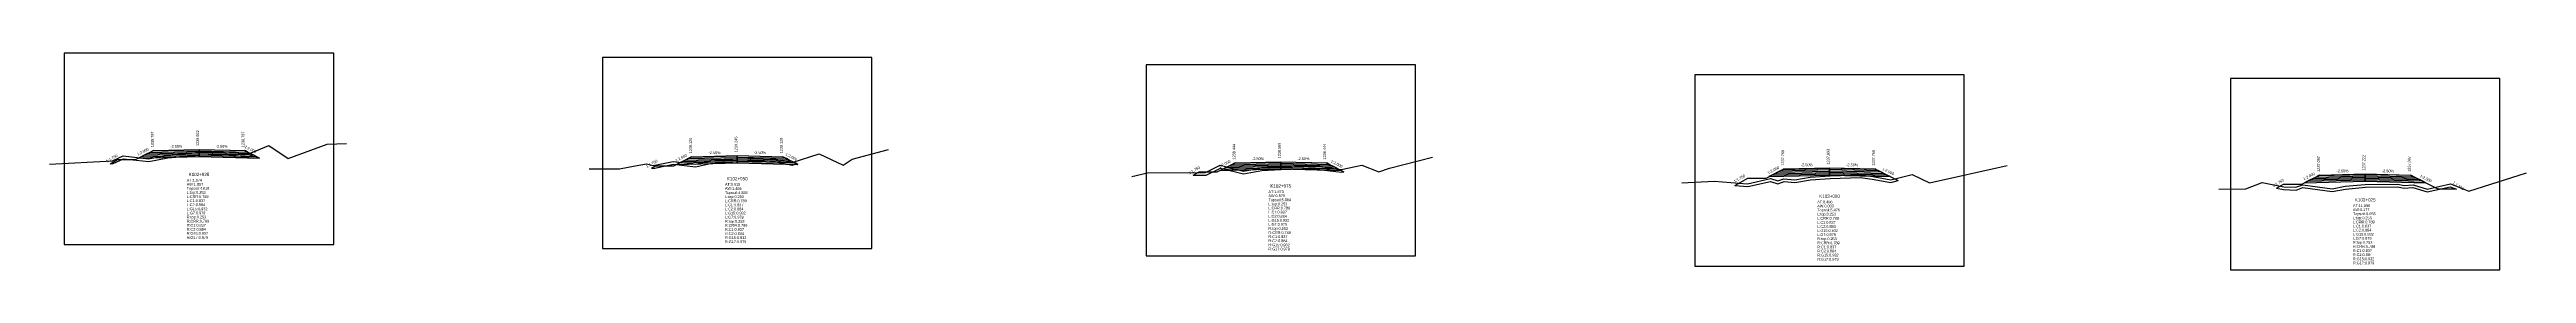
# Model space of a CAD drawing. Extents: x -7 to 78429, y 1189 to 1262.
# Drawn here: x 41687.4 to 41960.4, y 1226.7 to 1250.5 of the extents above; entities that cross this region are included whole.
import ezdxf
from ezdxf.enums import TextEntityAlignment as Align

# ---------------------------------------------------------------- set-up
doc = ezdxf.new("R2010")
doc.units = 0

msp = doc.modelspace()

# ---------------------------------------------------------------- linework, layer by layer
at = {"layer": 'A4_BORDER', "color": 7}
for points in [[(41688.983, 1229.485), (41718.683, 1229.485), (41718.683, 1250.485), (41688.983, 1250.485), (41688.983, 1229.485)], [(41748.312, 1229.021), (41778.012, 1229.021), (41778.012, 1250.021), (41748.312, 1250.021), (41748.312, 1229.021)], [(41808.216, 1228.228), (41837.916, 1228.228), (41837.916, 1249.228), (41808.216, 1249.228), (41808.216, 1228.228)], [(41868.707, 1227.1), (41898.407, 1227.1), (41898.407, 1248.1), (41868.707, 1248.1), (41868.707, 1227.1)], [(41927.754, 1226.695), (41957.454, 1226.695), (41957.454, 1247.695), (41927.754, 1247.695), (41927.754, 1226.695)]]:
    msp.add_lwpolyline(points, dxfattribs=at)
at = {"layer": 'CLEAR_GROUND', "color": 8}
for points in [[(41694.025, 1238.335), (41694.364, 1238.353), (41695.513, 1238.896), (41698.285, 1238.583), (41700.409, 1239), (41703.841, 1239.301), (41706.842, 1239.406), (41707.943, 1239.241), (41709.183, 1239.052), (41709.81, 1239.308)], [(41753.725, 1237.871), (41753.886, 1237.829), (41756.127, 1238.279), (41758.558, 1237.997), (41760.208, 1238.377), (41763.206, 1238.579), (41766.543, 1238.707), (41767.804, 1238.465), (41769.212, 1238.18), (41769.725, 1238.338)], [(41813.425, 1237.078), (41814.834, 1237.085), (41816.433, 1237.859), (41818.961, 1237.219), (41820.973, 1237.592), (41823.066, 1237.724), (41826.638, 1237.836), (41827.883, 1237.652), (41829.754, 1237.4), (41830.035, 1237.46)], [(41873.125, 1235.95), (41874.546, 1235.849), (41877.056, 1236.405), (41877.871, 1236.142), (41878.566, 1236.398), (41879.727, 1236.277), (41881.461, 1236.56), (41883.628, 1236.734), (41886.987, 1236.819), (41888.271, 1236.66), (41890.31, 1236.283), (41891.122, 1236.486)], [(41932.825, 1235.652), (41933.596, 1235.5), (41934.991, 1235.456), (41935.746, 1235.725), (41938.961, 1235.283), (41940.443, 1235.567), (41942.63, 1235.774), (41946.186, 1235.808), (41946.862, 1235.653), (41947.843, 1235.721), (41949.426, 1235.255), (41951.987, 1235.821), (41952.682, 1235.545)]]:
    msp.add_lwpolyline(points, dxfattribs=at)
at = {"layer": 'DESIGN_ROAD_TRIMMED', "color": 1}
for points in [[(41694.025, 1238.335), (41694.833, 1238.797), (41696.833, 1238.797), (41698.833, 1239.797), (41698.833, 1239.797), (41698.728, 1239.744), (41698.728, 1239.744), (41698.412, 1239.586), (41698.412, 1239.586), (41698.096, 1239.429), (41698.096, 1239.429), (41697.78, 1239.271), (41697.78, 1239.271), (41697.465, 1239.113), (41697.465, 1239.113), (41697.149, 1238.955), (41703.833, 1239.122), (41703.833, 1239.272), (41703.833, 1239.272), (41703.833, 1239.422), (41703.833, 1239.422), (41703.833, 1239.572), (41703.833, 1239.572), (41703.833, 1239.722), (41703.833, 1239.722), (41703.833, 1239.872), (41703.833, 1239.872), (41703.833, 1239.922), (41703.833, 1239.922), (41703.833, 1239.922), (41703.833, 1239.922), (41703.833, 1239.922), (41703.833, 1239.872), (41703.833, 1239.872), (41703.833, 1239.722), (41703.833, 1239.722), (41703.833, 1239.572), (41703.833, 1239.572), (41703.833, 1239.422), (41703.833, 1239.422), (41703.833, 1239.272), (41703.833, 1239.272), (41703.833, 1239.122), (41710.517, 1238.955), (41710.201, 1239.113), (41710.201, 1239.113), (41709.886, 1239.271), (41709.886, 1239.271), (41709.57, 1239.429), (41709.57, 1239.429), (41709.254, 1239.586), (41709.254, 1239.586), (41708.938, 1239.744), (41708.938, 1239.744), (41708.833, 1239.797), (41708.833, 1239.797), (41709.81, 1239.308)], [(41753.725, 1237.871), (41754.162, 1238.12), (41756.162, 1238.12), (41758.162, 1239.12), (41758.162, 1239.12), (41758.056, 1239.067), (41758.056, 1239.067), (41757.741, 1238.909), (41757.741, 1238.909), (41757.425, 1238.752), (41757.425, 1238.752), (41757.109, 1238.594), (41757.109, 1238.594), (41756.793, 1238.436), (41756.793, 1238.436), (41756.478, 1238.278), (41763.162, 1238.445), (41763.162, 1238.595), (41763.162, 1238.595), (41763.162, 1238.745), (41763.162, 1238.745), (41763.162, 1238.895), (41763.162, 1238.895), (41763.162, 1239.045), (41763.162, 1239.045), (41763.162, 1239.195), (41763.162, 1239.195), (41763.162, 1239.245), (41763.162, 1239.245), (41763.162, 1239.245), (41763.162, 1239.245), (41763.162, 1239.245), (41763.162, 1239.195), (41763.162, 1239.195), (41763.162, 1239.045), (41763.162, 1239.045), (41763.162, 1238.895), (41763.162, 1238.895), (41763.162, 1238.745), (41763.162, 1238.745), (41763.162, 1238.595), (41763.162, 1238.595), (41763.162, 1238.445), (41769.846, 1238.278), (41769.53, 1238.436), (41769.53, 1238.436), (41769.214, 1238.594), (41769.214, 1238.594), (41768.899, 1238.752), (41768.899, 1238.752), (41768.583, 1238.909), (41768.583, 1238.909), (41768.267, 1239.067), (41768.267, 1239.067), (41768.162, 1239.12), (41768.162, 1239.12), (41769.725, 1238.338)], [(41813.425, 1237.078), (41814.066, 1237.444), (41816.066, 1237.444), (41818.066, 1238.444), (41818.066, 1238.444), (41817.961, 1238.391), (41817.961, 1238.391), (41817.645, 1238.233), (41817.645, 1238.233), (41817.329, 1238.076), (41817.329, 1238.076), (41817.013, 1237.918), (41817.013, 1237.918), (41816.698, 1237.76), (41816.698, 1237.76), (41816.382, 1237.602), (41823.066, 1237.769), (41823.066, 1237.919), (41823.066, 1237.919), (41823.066, 1238.069), (41823.066, 1238.069), (41823.066, 1238.219), (41823.066, 1238.219), (41823.066, 1238.369), (41823.066, 1238.369), (41823.066, 1238.519), (41823.066, 1238.519), (41823.066, 1238.569), (41823.066, 1238.569), (41823.066, 1238.569), (41823.066, 1238.569), (41823.066, 1238.569), (41823.066, 1238.519), (41823.066, 1238.519), (41823.066, 1238.369), (41823.066, 1238.369), (41823.066, 1238.219), (41823.066, 1238.219), (41823.066, 1238.069), (41823.066, 1238.069), (41823.066, 1237.919), (41823.066, 1237.919), (41823.066, 1237.769), (41829.75, 1237.602), (41829.434, 1237.76), (41829.434, 1237.76), (41829.119, 1237.918), (41829.119, 1237.918), (41828.803, 1238.076), (41828.803, 1238.076), (41828.487, 1238.233), (41828.487, 1238.233), (41828.171, 1238.391), (41828.171, 1238.391), (41828.066, 1238.444), (41828.066, 1238.444), (41830.035, 1237.46)], [(41873.125, 1235.95), (41874.557, 1236.768), (41876.557, 1236.768), (41878.557, 1237.768), (41878.557, 1237.768), (41878.452, 1237.715), (41878.452, 1237.715), (41878.136, 1237.557), (41878.136, 1237.557), (41877.821, 1237.4), (41877.821, 1237.4), (41877.505, 1237.242), (41877.505, 1237.242), (41877.189, 1237.084), (41877.189, 1237.084), (41876.873, 1236.926), (41883.557, 1237.093), (41883.557, 1237.243), (41883.557, 1237.243), (41883.557, 1237.393), (41883.557, 1237.393), (41883.557, 1237.543), (41883.557, 1237.543), (41883.557, 1237.693), (41883.557, 1237.693), (41883.557, 1237.843), (41883.557, 1237.843), (41883.557, 1237.893), (41883.557, 1237.893), (41883.557, 1237.893), (41883.557, 1237.893), (41883.557, 1237.893), (41883.557, 1237.843), (41883.557, 1237.843), (41883.557, 1237.693), (41883.557, 1237.693), (41883.557, 1237.543), (41883.557, 1237.543), (41883.557, 1237.393), (41883.557, 1237.393), (41883.557, 1237.243), (41883.557, 1237.243), (41883.557, 1237.093), (41890.242, 1236.926), (41889.926, 1237.084), (41889.926, 1237.084), (41889.61, 1237.242), (41889.61, 1237.242), (41889.294, 1237.4), (41889.294, 1237.4), (41888.978, 1237.557), (41888.978, 1237.557), (41888.663, 1237.715), (41888.663, 1237.715), (41888.557, 1237.768), (41888.557, 1237.768), (41891.122, 1236.486)], [(41932.825, 1235.652), (41933.604, 1236.097), (41935.604, 1236.097), (41937.604, 1237.097), (41937.604, 1237.097), (41937.499, 1237.044), (41937.499, 1237.044), (41937.183, 1236.886), (41937.183, 1236.886), (41936.867, 1236.729), (41936.867, 1236.729), (41936.551, 1236.571), (41936.551, 1236.571), (41936.236, 1236.413), (41936.236, 1236.413), (41935.92, 1236.255), (41942.604, 1236.422), (41942.604, 1236.572), (41942.604, 1236.572), (41942.604, 1236.722), (41942.604, 1236.722), (41942.604, 1236.872), (41942.604, 1236.872), (41942.604, 1237.022), (41942.604, 1237.022), (41942.604, 1237.172), (41942.604, 1237.172), (41942.604, 1237.222), (41942.604, 1237.222), (41942.604, 1237.222), (41942.604, 1237.222), (41942.604, 1237.222), (41942.604, 1237.172), (41942.604, 1237.172), (41942.604, 1237.022), (41942.604, 1237.022), (41942.604, 1236.872), (41942.604, 1236.872), (41942.604, 1236.722), (41942.604, 1236.722), (41942.604, 1236.572), (41942.604, 1236.572), (41942.604, 1236.422), (41949.288, 1236.255), (41948.972, 1236.413), (41948.972, 1236.413), (41948.657, 1236.571), (41948.657, 1236.571), (41948.341, 1236.729), (41948.341, 1236.729), (41948.025, 1236.886), (41948.025, 1236.886), (41947.709, 1237.044), (41947.709, 1237.044), (41947.604, 1237.097), (41947.604, 1237.097), (41950.604, 1235.597), (41952.604, 1235.597), (41952.682, 1235.545)]]:
    msp.add_lwpolyline(points, dxfattribs=at)
at = {"layer": 'FINISHED_ROAD', "color": 2}
for points in [[(41694.833, 1238.797), (41696.833, 1238.797), (41698.833, 1239.797), (41698.833, 1239.797), (41703.833, 1239.922), (41708.833, 1239.797), (41708.833, 1239.797)], [(41754.162, 1238.12), (41756.162, 1238.12), (41758.162, 1239.12), (41758.162, 1239.12), (41763.162, 1239.245), (41768.162, 1239.12), (41768.162, 1239.12)], [(41814.066, 1237.444), (41816.066, 1237.444), (41818.066, 1238.444), (41818.066, 1238.444), (41823.066, 1238.569), (41828.066, 1238.444), (41828.066, 1238.444)], [(41874.557, 1236.768), (41876.557, 1236.768), (41878.557, 1237.768), (41878.557, 1237.768), (41883.557, 1237.893), (41888.557, 1237.768), (41888.557, 1237.768)], [(41933.604, 1236.097), (41935.604, 1236.097), (41937.604, 1237.097), (41937.604, 1237.097), (41942.604, 1237.222), (41947.604, 1237.097), (41947.604, 1237.097), (41950.604, 1235.597), (41952.604, 1235.597)]]:
    msp.add_lwpolyline(points, dxfattribs=at)
at = {"layer": 'LAYER_0', "color": 4}
for points in [[(41698.833, 1239.797), (41698.728, 1239.744), (41703.833, 1239.872), (41703.833, 1239.922)], [(41758.162, 1239.12), (41758.056, 1239.067), (41763.162, 1239.195), (41763.162, 1239.245)], [(41818.066, 1238.444), (41817.961, 1238.391), (41823.066, 1238.519), (41823.066, 1238.569)], [(41878.557, 1237.768), (41878.452, 1237.715), (41883.557, 1237.843), (41883.557, 1237.893)], [(41937.604, 1237.097), (41937.499, 1237.044), (41942.604, 1237.172), (41942.604, 1237.222)]]:
    msp.add_lwpolyline(points, dxfattribs=at)
at = {"layer": 'LAYER_1', "color": 4}
for points in [[(41698.728, 1239.744), (41698.412, 1239.586), (41703.833, 1239.722), (41703.833, 1239.872)], [(41758.056, 1239.067), (41757.741, 1238.909), (41763.162, 1239.045), (41763.162, 1239.195)], [(41817.961, 1238.391), (41817.645, 1238.233), (41823.066, 1238.369), (41823.066, 1238.519)], [(41878.452, 1237.715), (41878.136, 1237.557), (41883.557, 1237.693), (41883.557, 1237.843)], [(41937.499, 1237.044), (41937.183, 1236.886), (41942.604, 1237.022), (41942.604, 1237.172)]]:
    msp.add_lwpolyline(points, dxfattribs=at)
at = {"layer": 'LAYER_10', "color": 6}
for points in [[(41709.886, 1239.271), (41710.201, 1239.113), (41703.833, 1239.272), (41703.833, 1239.422)], [(41769.214, 1238.594), (41769.53, 1238.436), (41763.162, 1238.595), (41763.162, 1238.745)], [(41829.119, 1237.918), (41829.434, 1237.76), (41823.066, 1237.919), (41823.066, 1238.069)], [(41889.61, 1237.242), (41889.926, 1237.084), (41883.557, 1237.243), (41883.557, 1237.393)], [(41948.657, 1236.571), (41948.972, 1236.413), (41942.604, 1236.572), (41942.604, 1236.722)]]:
    msp.add_lwpolyline(points, dxfattribs=at)
at = {"layer": 'LAYER_11', "color": 6}
for points in [[(41710.201, 1239.113), (41710.517, 1238.955), (41703.833, 1239.122), (41703.833, 1239.272)], [(41769.53, 1238.436), (41769.846, 1238.278), (41763.162, 1238.445), (41763.162, 1238.595)], [(41829.434, 1237.76), (41829.75, 1237.602), (41823.066, 1237.769), (41823.066, 1237.919)], [(41889.926, 1237.084), (41890.242, 1236.926), (41883.557, 1237.093), (41883.557, 1237.243)], [(41948.972, 1236.413), (41949.288, 1236.255), (41942.604, 1236.422), (41942.604, 1236.572)]]:
    msp.add_lwpolyline(points, dxfattribs=at)
at = {"layer": 'LAYER_2', "color": 4}
for points in [[(41698.412, 1239.586), (41698.096, 1239.429), (41703.833, 1239.572), (41703.833, 1239.722)], [(41757.741, 1238.909), (41757.425, 1238.752), (41763.162, 1238.895), (41763.162, 1239.045)], [(41817.645, 1238.233), (41817.329, 1238.076), (41823.066, 1238.219), (41823.066, 1238.369)], [(41878.136, 1237.557), (41877.821, 1237.4), (41883.557, 1237.543), (41883.557, 1237.693)], [(41937.183, 1236.886), (41936.867, 1236.729), (41942.604, 1236.872), (41942.604, 1237.022)]]:
    msp.add_lwpolyline(points, dxfattribs=at)
at = {"layer": 'LAYER_3', "color": 4}
for points in [[(41698.096, 1239.429), (41697.78, 1239.271), (41703.833, 1239.422), (41703.833, 1239.572)], [(41757.425, 1238.752), (41757.109, 1238.594), (41763.162, 1238.745), (41763.162, 1238.895)], [(41817.329, 1238.076), (41817.013, 1237.918), (41823.066, 1238.069), (41823.066, 1238.219)], [(41877.821, 1237.4), (41877.505, 1237.242), (41883.557, 1237.393), (41883.557, 1237.543)], [(41936.867, 1236.729), (41936.551, 1236.571), (41942.604, 1236.722), (41942.604, 1236.872)]]:
    msp.add_lwpolyline(points, dxfattribs=at)
at = {"layer": 'LAYER_4', "color": 4}
for points in [[(41697.78, 1239.271), (41697.465, 1239.113), (41703.833, 1239.272), (41703.833, 1239.422)], [(41757.109, 1238.594), (41756.793, 1238.436), (41763.162, 1238.595), (41763.162, 1238.745)], [(41817.013, 1237.918), (41816.698, 1237.76), (41823.066, 1237.919), (41823.066, 1238.069)], [(41877.505, 1237.242), (41877.189, 1237.084), (41883.557, 1237.243), (41883.557, 1237.393)], [(41936.551, 1236.571), (41936.236, 1236.413), (41942.604, 1236.572), (41942.604, 1236.722)]]:
    msp.add_lwpolyline(points, dxfattribs=at)
at = {"layer": 'LAYER_5', "color": 4}
for points in [[(41697.465, 1239.113), (41697.149, 1238.955), (41703.833, 1239.122), (41703.833, 1239.272)], [(41756.793, 1238.436), (41756.478, 1238.278), (41763.162, 1238.445), (41763.162, 1238.595)], [(41816.698, 1237.76), (41816.382, 1237.602), (41823.066, 1237.769), (41823.066, 1237.919)], [(41877.189, 1237.084), (41876.873, 1236.926), (41883.557, 1237.093), (41883.557, 1237.243)], [(41936.236, 1236.413), (41935.92, 1236.255), (41942.604, 1236.422), (41942.604, 1236.572)]]:
    msp.add_lwpolyline(points, dxfattribs=at)
at = {"layer": 'LAYER_6', "color": 6}
for points in [[(41708.833, 1239.797), (41708.938, 1239.744), (41703.833, 1239.872), (41703.833, 1239.922)], [(41768.162, 1239.12), (41768.267, 1239.067), (41763.162, 1239.195), (41763.162, 1239.245)], [(41828.066, 1238.444), (41828.171, 1238.391), (41823.066, 1238.519), (41823.066, 1238.569)], [(41888.557, 1237.768), (41888.663, 1237.715), (41883.557, 1237.843), (41883.557, 1237.893)], [(41947.604, 1237.097), (41947.709, 1237.044), (41942.604, 1237.172), (41942.604, 1237.222)]]:
    msp.add_lwpolyline(points, dxfattribs=at)
at = {"layer": 'LAYER_7', "color": 6}
for points in [[(41708.938, 1239.744), (41709.254, 1239.586), (41703.833, 1239.722), (41703.833, 1239.872)], [(41768.267, 1239.067), (41768.583, 1238.909), (41763.162, 1239.045), (41763.162, 1239.195)], [(41828.171, 1238.391), (41828.487, 1238.233), (41823.066, 1238.369), (41823.066, 1238.519)], [(41888.663, 1237.715), (41888.978, 1237.557), (41883.557, 1237.693), (41883.557, 1237.843)], [(41947.709, 1237.044), (41948.025, 1236.886), (41942.604, 1237.022), (41942.604, 1237.172)]]:
    msp.add_lwpolyline(points, dxfattribs=at)
at = {"layer": 'LAYER_8', "color": 6}
for points in [[(41709.254, 1239.586), (41709.57, 1239.429), (41703.833, 1239.572), (41703.833, 1239.722)], [(41768.583, 1238.909), (41768.899, 1238.752), (41763.162, 1238.895), (41763.162, 1239.045)], [(41828.487, 1238.233), (41828.803, 1238.076), (41823.066, 1238.219), (41823.066, 1238.369)], [(41888.978, 1237.557), (41889.294, 1237.4), (41883.557, 1237.543), (41883.557, 1237.693)], [(41948.025, 1236.886), (41948.341, 1236.729), (41942.604, 1236.872), (41942.604, 1237.022)]]:
    msp.add_lwpolyline(points, dxfattribs=at)
at = {"layer": 'LAYER_9', "color": 6}
for points in [[(41709.57, 1239.429), (41709.886, 1239.271), (41703.833, 1239.422), (41703.833, 1239.572)], [(41768.899, 1238.752), (41769.214, 1238.594), (41763.162, 1238.745), (41763.162, 1238.895)], [(41828.803, 1238.076), (41829.119, 1237.918), (41823.066, 1238.069), (41823.066, 1238.219)], [(41889.294, 1237.4), (41889.61, 1237.242), (41883.557, 1237.393), (41883.557, 1237.543)], [(41948.341, 1236.729), (41948.657, 1236.571), (41942.604, 1236.722), (41942.604, 1236.872)]]:
    msp.add_lwpolyline(points, dxfattribs=at)
at = {"layer": 'NATURAL_GROUND', "color": 3}
for points in [[(41687.356, 1238.293), (41694.289, 1238.649), (41695.462, 1239.204), (41698.273, 1238.886), (41700.367, 1239.297), (41703.823, 1239.6), (41706.859, 1239.707), (41707.988, 1239.538), (41709.146, 1239.361), (41711.528, 1240.334), (41713.673, 1238.914), (41717.974, 1240.483), (41720.078, 1240.576)], [(41746.83, 1237.798), (41750.195, 1237.792), (41751.916, 1238.116), (41753.16, 1238.326), (41753.895, 1238.137), (41756.115, 1238.582), (41758.541, 1238.301), (41760.164, 1238.675), (41763.19, 1238.879), (41766.566, 1239.008), (41767.862, 1238.759), (41769.197, 1238.489), (41772.196, 1239.417), (41774.838, 1238.19), (41775.812, 1238.84), (41779.826, 1239.891)], [(41806.653, 1236.948), (41808.364, 1237.353), (41814.765, 1237.384), (41816.401, 1238.177), (41818.971, 1237.526), (41820.936, 1237.89), (41823.052, 1238.023), (41826.655, 1238.136), (41827.925, 1237.949), (41829.742, 1237.704), (41831.998, 1238.185), (41833.867, 1237.471), (41835.061, 1237.854), (41839.801, 1239.067)], [(41867.285, 1236.242), (41870.858, 1236.411), (41874.523, 1236.151), (41877.07, 1236.716), (41877.864, 1236.459), (41878.527, 1236.703), (41879.718, 1236.58), (41881.424, 1236.858), (41883.612, 1237.033), (41887.001, 1237.12), (41888.316, 1236.957), (41890.3, 1236.59), (41892.662, 1237.179), (41894.596, 1236.231), (41903.15, 1238.15)], [(41926.484, 1235.542), (41929.43, 1235.583), (41931.26, 1236.267), (41933.63, 1235.799), (41934.944, 1235.758), (41935.714, 1236.033), (41938.953, 1235.587), (41940.401, 1235.864), (41942.614, 1236.074), (41946.219, 1236.108), (41946.886, 1235.955), (41947.876, 1236.024), (41949.437, 1235.564), (41952.012, 1236.134), (41954.025, 1235.334), (41960.38, 1237.345)]]:
    msp.add_lwpolyline(points, dxfattribs=at)
at = {"layer": 'STRUCTURE_LEFT', "color": 4}
for points in [[(41698.833, 1239.797), (41698.728, 1239.744), (41698.728, 1239.744), (41698.412, 1239.586), (41698.412, 1239.586), (41698.096, 1239.429), (41698.096, 1239.429), (41697.78, 1239.271), (41697.78, 1239.271), (41697.465, 1239.113), (41697.465, 1239.113), (41697.149, 1238.955), (41703.833, 1239.122), (41703.833, 1239.272), (41703.833, 1239.272), (41703.833, 1239.422), (41703.833, 1239.422), (41703.833, 1239.572), (41703.833, 1239.572), (41703.833, 1239.722), (41703.833, 1239.722), (41703.833, 1239.872), (41703.833, 1239.872), (41703.833, 1239.922), (41703.833, 1239.922)], [(41758.162, 1239.12), (41758.056, 1239.067), (41758.056, 1239.067), (41757.741, 1238.909), (41757.741, 1238.909), (41757.425, 1238.752), (41757.425, 1238.752), (41757.109, 1238.594), (41757.109, 1238.594), (41756.793, 1238.436), (41756.793, 1238.436), (41756.478, 1238.278), (41763.162, 1238.445), (41763.162, 1238.595), (41763.162, 1238.595), (41763.162, 1238.745), (41763.162, 1238.745), (41763.162, 1238.895), (41763.162, 1238.895), (41763.162, 1239.045), (41763.162, 1239.045), (41763.162, 1239.195), (41763.162, 1239.195), (41763.162, 1239.245), (41763.162, 1239.245)], [(41818.066, 1238.444), (41817.961, 1238.391), (41817.961, 1238.391), (41817.645, 1238.233), (41817.645, 1238.233), (41817.329, 1238.076), (41817.329, 1238.076), (41817.013, 1237.918), (41817.013, 1237.918), (41816.698, 1237.76), (41816.698, 1237.76), (41816.382, 1237.602), (41823.066, 1237.769), (41823.066, 1237.919), (41823.066, 1237.919), (41823.066, 1238.069), (41823.066, 1238.069), (41823.066, 1238.219), (41823.066, 1238.219), (41823.066, 1238.369), (41823.066, 1238.369), (41823.066, 1238.519), (41823.066, 1238.519), (41823.066, 1238.569), (41823.066, 1238.569)], [(41878.557, 1237.768), (41878.452, 1237.715), (41878.452, 1237.715), (41878.136, 1237.557), (41878.136, 1237.557), (41877.821, 1237.4), (41877.821, 1237.4), (41877.505, 1237.242), (41877.505, 1237.242), (41877.189, 1237.084), (41877.189, 1237.084), (41876.873, 1236.926), (41883.557, 1237.093), (41883.557, 1237.243), (41883.557, 1237.243), (41883.557, 1237.393), (41883.557, 1237.393), (41883.557, 1237.543), (41883.557, 1237.543), (41883.557, 1237.693), (41883.557, 1237.693), (41883.557, 1237.843), (41883.557, 1237.843), (41883.557, 1237.893), (41883.557, 1237.893)], [(41937.604, 1237.097), (41937.499, 1237.044), (41937.499, 1237.044), (41937.183, 1236.886), (41937.183, 1236.886), (41936.867, 1236.729), (41936.867, 1236.729), (41936.551, 1236.571), (41936.551, 1236.571), (41936.236, 1236.413), (41936.236, 1236.413), (41935.92, 1236.255), (41942.604, 1236.422), (41942.604, 1236.572), (41942.604, 1236.572), (41942.604, 1236.722), (41942.604, 1236.722), (41942.604, 1236.872), (41942.604, 1236.872), (41942.604, 1237.022), (41942.604, 1237.022), (41942.604, 1237.172), (41942.604, 1237.172), (41942.604, 1237.222), (41942.604, 1237.222)]]:
    msp.add_lwpolyline(points, dxfattribs=at)
at = {"layer": 'STRUCTURE_RIGHT', "color": 6}
for points in [[(41703.833, 1239.922), (41703.833, 1239.922), (41703.833, 1239.872), (41703.833, 1239.872), (41703.833, 1239.722), (41703.833, 1239.722), (41703.833, 1239.572), (41703.833, 1239.572), (41703.833, 1239.422), (41703.833, 1239.422), (41703.833, 1239.272), (41703.833, 1239.272), (41703.833, 1239.122), (41710.517, 1238.955), (41710.201, 1239.113), (41710.201, 1239.113), (41709.886, 1239.271), (41709.886, 1239.271), (41709.57, 1239.429), (41709.57, 1239.429), (41709.254, 1239.586), (41709.254, 1239.586), (41708.938, 1239.744), (41708.938, 1239.744), (41708.833, 1239.797)], [(41763.162, 1239.245), (41763.162, 1239.245), (41763.162, 1239.195), (41763.162, 1239.195), (41763.162, 1239.045), (41763.162, 1239.045), (41763.162, 1238.895), (41763.162, 1238.895), (41763.162, 1238.745), (41763.162, 1238.745), (41763.162, 1238.595), (41763.162, 1238.595), (41763.162, 1238.445), (41769.846, 1238.278), (41769.53, 1238.436), (41769.53, 1238.436), (41769.214, 1238.594), (41769.214, 1238.594), (41768.899, 1238.752), (41768.899, 1238.752), (41768.583, 1238.909), (41768.583, 1238.909), (41768.267, 1239.067), (41768.267, 1239.067), (41768.162, 1239.12)], [(41823.066, 1238.569), (41823.066, 1238.569), (41823.066, 1238.519), (41823.066, 1238.519), (41823.066, 1238.369), (41823.066, 1238.369), (41823.066, 1238.219), (41823.066, 1238.219), (41823.066, 1238.069), (41823.066, 1238.069), (41823.066, 1237.919), (41823.066, 1237.919), (41823.066, 1237.769), (41829.75, 1237.602), (41829.434, 1237.76), (41829.434, 1237.76), (41829.119, 1237.918), (41829.119, 1237.918), (41828.803, 1238.076), (41828.803, 1238.076), (41828.487, 1238.233), (41828.487, 1238.233), (41828.171, 1238.391), (41828.171, 1238.391), (41828.066, 1238.444)], [(41883.557, 1237.893), (41883.557, 1237.893), (41883.557, 1237.843), (41883.557, 1237.843), (41883.557, 1237.693), (41883.557, 1237.693), (41883.557, 1237.543), (41883.557, 1237.543), (41883.557, 1237.393), (41883.557, 1237.393), (41883.557, 1237.243), (41883.557, 1237.243), (41883.557, 1237.093), (41890.242, 1236.926), (41889.926, 1237.084), (41889.926, 1237.084), (41889.61, 1237.242), (41889.61, 1237.242), (41889.294, 1237.4), (41889.294, 1237.4), (41888.978, 1237.557), (41888.978, 1237.557), (41888.663, 1237.715), (41888.663, 1237.715), (41888.557, 1237.768)], [(41942.604, 1237.222), (41942.604, 1237.222), (41942.604, 1237.172), (41942.604, 1237.172), (41942.604, 1237.022), (41942.604, 1237.022), (41942.604, 1236.872), (41942.604, 1236.872), (41942.604, 1236.722), (41942.604, 1236.722), (41942.604, 1236.572), (41942.604, 1236.572), (41942.604, 1236.422), (41949.288, 1236.255), (41948.972, 1236.413), (41948.972, 1236.413), (41948.657, 1236.571), (41948.657, 1236.571), (41948.341, 1236.729), (41948.341, 1236.729), (41948.025, 1236.886), (41948.025, 1236.886), (41947.709, 1237.044), (41947.709, 1237.044), (41947.604, 1237.097)]]:
    msp.add_lwpolyline(points, dxfattribs=at)

# ---------------------------------------------------------------- texts
at = {"layer": 'INFO_TEXT'}
for s, p in [('AT:1.074', (41702.483, 1236.385)), ('AW:1.857', (41702.483, 1235.935)), ('Topsoil:4.818', (41702.483, 1235.485)), ('L:top:0.253', (41702.483, 1235.035)), ('L:CRR:0.789', (41702.483, 1234.585)), ('L:C1:0.837', (41702.483, 1234.135)), ('AT:0.915', (41761.812, 1235.921)), ('AW:1.466', (41761.812, 1235.471)), ('Topsoil:4.858', (41761.812, 1235.021)), ('L:top:0.253', (41761.812, 1234.571)), ('L:CRR:0.789', (41761.812, 1234.121)), ('AT:1.873', (41821.716, 1235.128)), ('AW:0.578', (41821.716, 1234.678)), ('Topsoil:5.084', (41821.716, 1234.228)), ('L:top:0.253', (41821.716, 1233.778)), ('AT:8.496', (41882.207, 1234)), ('L:C2:0.884', (41702.483, 1233.685)), ('L:G15:0.932', (41702.483, 1233.235)), ('L:G7:0.979', (41702.483, 1232.785)), ('R:top:0.253', (41702.483, 1232.335)), ('R:CRR:0.789', (41702.483, 1231.885)), ('R:C1:0.837', (41702.483, 1231.435)), ('L:C1:0.837', (41761.812, 1233.671)), ('L:C2:0.884', (41761.812, 1233.221)), ('L:G15:0.932', (41761.812, 1232.771)), ('L:G7:0.979', (41761.812, 1232.321)), ('R:top:0.253', (41761.812, 1231.871)), ('R:CRR:0.789', (41761.812, 1231.421)), ('L:CRR:0.789', (41821.716, 1233.328)), ('L:C1:0.837', (41821.716, 1232.878)), ('L:C2:0.884', (41821.716, 1232.428)), ('L:G15:0.932', (41821.716, 1231.978)), ('L:G7:0.979', (41821.716, 1231.528)), ('R:top:0.253', (41821.716, 1231.078)), ('AW:0.000', (41882.207, 1233.55)), ('Topsoil:5.476', (41882.207, 1233.1)), ('L:top:0.253', (41882.207, 1232.65)), ('L:CRR:0.789', (41882.207, 1232.2)), ('L:C1:0.837', (41882.207, 1231.75)), ('L:C2:0.884', (41882.207, 1231.3)), ('AT:11.896', (41941.254, 1233.595)), ('AW:0.177', (41941.254, 1233.145)), ('Topsoil:6.056', (41941.254, 1232.695)), ('L:top:0.253', (41941.254, 1232.245)), ('L:CRR:0.789', (41941.254, 1231.795)), ('L:C1:0.837', (41941.254, 1231.345)), ('R:C2:0.884', (41702.483, 1230.985)), ('R:G15:0.932', (41702.483, 1230.535)), ('R:G17:0.979', (41702.483, 1230.085)), ('R:C1:0.837', (41761.812, 1230.971)), ('R:C2:0.884', (41761.812, 1230.521)), ('R:G15:0.932', (41761.812, 1230.071)), ('R:G17:0.979', (41761.812, 1229.621)), ('R:CRR:0.789', (41821.716, 1230.628)), ('R:C1:0.837', (41821.716, 1230.178)), ('R:C2:0.884', (41821.716, 1229.728)), ('R:G15:0.932', (41821.716, 1229.278)), ('R:G17:0.979', (41821.716, 1228.828)), ('L:G15:0.932', (41882.207, 1230.85)), ('L:G7:0.979', (41882.207, 1230.4)), ('R:top:0.253', (41882.207, 1229.95)), ('R:CRR:0.789', (41882.207, 1229.5)), ('R:C1:0.837', (41882.207, 1229.05)), ('R:C2:0.884', (41882.207, 1228.6)), ('L:C2:0.884', (41941.254, 1230.895)), ('L:G15:0.932', (41941.254, 1230.445)), ('L:G7:0.979', (41941.254, 1229.995)), ('R:top:0.253', (41941.254, 1229.545)), ('R:CRR:0.789', (41941.254, 1229.095)), ('R:C1:0.837', (41941.254, 1228.645)), ('R:G15:0.932', (41882.207, 1228.15)), ('R:G17:0.979', (41882.207, 1227.7)), ('R:C2:0.884', (41941.254, 1228.195)), ('R:G15:0.932', (41941.254, 1227.745)), ('R:G17:0.979', (41941.254, 1227.295))]:
    msp.add_text(s, height=0.3, dxfattribs=at).set_placement(p)
at = {"layer": 'LEFT_TEXT_H'}
for s, p in [('1239.797', (41698.833, 1240.157)), ('1239.120', (41758.162, 1239.48)), ('1238.444', (41818.066, 1238.804)), ('1237.768', (41878.557, 1238.128)), ('1237.097', (41937.604, 1237.457))]:
    msp.add_text(s, height=0.3, rotation=90, dxfattribs=at).set_placement(p)
at = {"layer": 'POINT_TEXT_H'}
for s, p in [('1239.922', (41703.833, 1240.282)), ('1239.245', (41763.162, 1239.605)), ('1238.569', (41823.066, 1238.929)), ('1237.893', (41883.557, 1238.253)), ('1237.222', (41942.604, 1237.582))]:
    msp.add_text(s, height=0.3, rotation=90, dxfattribs=at).set_placement(p)
at = {"layer": 'RIGHT_TEXT_H'}
for s, p in [('1239.797', (41708.833, 1240.157)), ('1239.120', (41768.162, 1239.48)), ('1238.444', (41828.066, 1238.804)), ('1237.768', (41888.557, 1238.128)), ('1237.097', (41947.604, 1237.457))]:
    msp.add_text(s, height=0.3, rotation=90, dxfattribs=at).set_placement(p)
at = {"layer": 'SLOPE_left'}
for s, rotation, p in [('1:2.000', 26.565, (41697.752, 1239.458)), ('1:1.750', 29.745, (41694.34, 1238.723)), ('1:1.750', 29.745, (41753.854, 1238.152)), ('1:2.000', 26.565, (41757.081, 1238.781)), ('1:1.750', 29.745, (41813.656, 1237.417)), ('1:2.000', 26.565, (41816.985, 1238.105)), ('1:1.750', 29.745, (41873.752, 1236.515)), ('1:2.000', 26.565, (41877.477, 1237.429)), ('1:2.000', 26.565, (41936.524, 1236.758)), ('1:1.750', 29.745, (41933.125, 1236.031))]:
    msp.add_text(s, height=0.3, rotation=rotation, dxfattribs=at).set_placement(p, align=Align.BOTTOM_CENTER)
at = {"layer": 'SLOPE_right'}
for s, rotation, p in [('1:2.000', -26.565, (41709.402, 1239.714)), ('1:2.000', -26.565, (41769.024, 1238.89)), ('1:2.000', -26.565, (41829.131, 1238.113)), ('1:2.000', -26.565, (41889.92, 1237.288)), ('1:2.000', -26.565, (41949.184, 1236.508)), ('1:1.500', -33.69, (41952.743, 1235.721))]:
    msp.add_text(s, height=0.3, rotation=rotation, dxfattribs=at).set_placement(p, align=Align.BOTTOM_CENTER)
at = {"layer": 'SLOPE_TEXT'}
for p in [(41701.333, 1240.1), (41706.333, 1240.1), (41760.662, 1239.422), (41765.662, 1239.422), (41820.566, 1238.746), (41825.566, 1238.746), (41881.057, 1238.071), (41886.057, 1238.071), (41940.104, 1237.399), (41945.104, 1237.399)]:
    msp.add_text('-2.50%', height=0.3, dxfattribs=at).set_placement(p, align=Align.CENTER)
at = {"layer": 'STATION_TITLE'}
for s, p in [('K102+925', (41703.833, 1236.985)), ('K102+950', (41763.162, 1236.521)), ('K102+975', (41823.066, 1235.728)), ('K103+000', (41883.557, 1234.6)), ('K103+025', (41942.604, 1234.195))]:
    msp.add_text(s, height=0.36, dxfattribs=at).set_placement(p, align=Align.CENTER)

doc.saveas('drawing.dxf')
